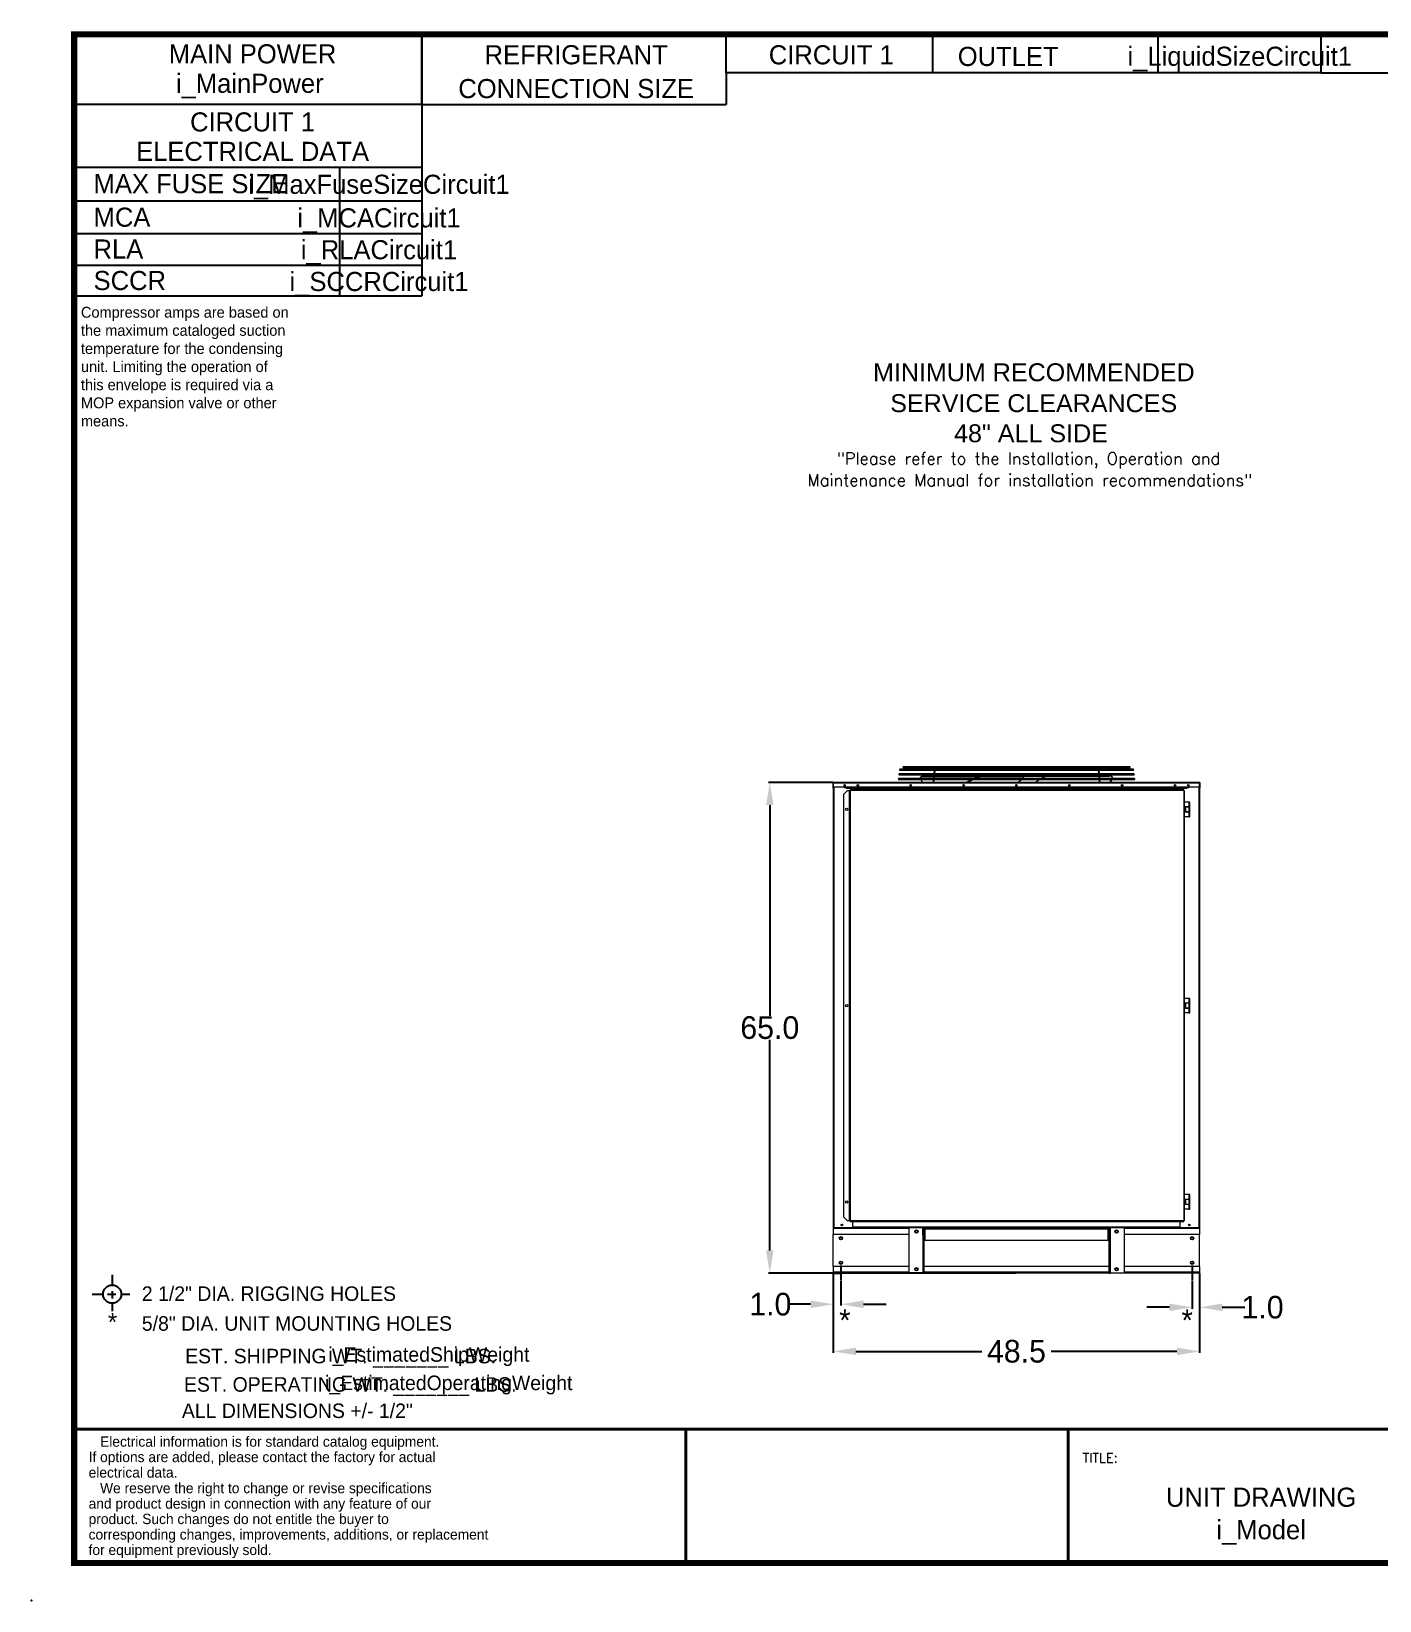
# Model space of a CAD drawing. Header units: inches. Extents: x 660 to 993, y -260 to -49.
# Drawn here: x 659.8 to 838.3, y -259.8 to -51.9 of the extents above; entities that cross this region are included whole.
import ezdxf
from ezdxf.enums import TextEntityAlignment as Align

# ---------------------------------------------------------------- set-up
doc = ezdxf.new("R2010")
doc.units = ezdxf.units.IN
doc.header["$MEASUREMENT"] = 0
doc.header["$PDSIZE"] = -1
doc.layers.add('C1E', color=7, linetype='Continuous')
doc.layers.add('C1RC', color=7, linetype='Continuous')
doc.styles.add('dimentions', font='arial.ttf')
doc.styles.add('SIMPLEX', font='SIMPLEX')
doc.dimstyles.get("Standard").update_dxf_attribs({"dimtxt": 3, "dimasz": 3, "dimexe": 0.18, "dimexo": 0.0625, "dimgap": 0.09, "dimtad": 0, "dimtih": 1, "dimtoh": 1, "dimdec": 1, "dimzin": 0, "dimdsep": 46, "dimtxsty": 'Standard', "dimcen": 0.09, "dimadec": 0, "dimazin": 0, "dimtfac": 1, "dimtdec": 1, "dimtofl": 0, "dimtmove": 0, "dimatfit": 3, "dimfxl": 1, "dimtolj": 1, "dimtzin": 0, "dimarcsym": 0})

# ---------------------------------------------------------------- blocks, each defined once
blk = doc.blocks.new('*D4')
at = {"color": 0, "lineweight": -2}
for p, q in [((765.99, -216.47), (765.99, -226.97)), ((814.49, -216.47), (814.49, -226.97)), ((768.99, -226.79), (785.65, -226.79)), ((811.49, -226.79), (794.83, -226.79))]:
    blk.add_line(p, q, dxfattribs=at)
at = {"color": 0}
for points in [[(768.99, -226.29), (768.99, -227.29), (765.99, -226.79)], [(811.49, -226.29), (811.49, -227.29), (814.49, -226.79)]]:
    blk.add_solid(points, dxfattribs=at)
at = {"layer": 'Defpoints', "color": 0}
for p in [(765.99, -216.41), (814.49, -216.41), (814.49, -226.79)]:
    blk.add_point(p, dxfattribs=at)
at = {"color": 0, "insert": (790.24, -226.79), "char_height": 3, "attachment_point": 5}
blk.add_mtext('\\A1;48.5', dxfattribs=at)
blk = doc.blocks.new('*D5')
at = {"color": 0, "lineweight": -2}
for p, q in [((765.93, -151.41), (757.4, -151.41)), ((757.58, -154.41), (757.58, -182.32)), ((757.58, -213.41), (757.58, -185.5)), ((790.18, -216.41), (757.4, -216.41))]:
    blk.add_line(p, q, dxfattribs=at)
at = {"color": 0}
for points in [[(757.08, -154.41), (758.08, -154.41), (757.58, -151.41)], [(757.08, -213.41), (758.08, -213.41), (757.58, -216.41)]]:
    blk.add_solid(points, dxfattribs=at)
at = {"layer": 'Defpoints', "color": 0}
for p in [(757.58, -151.41), (765.99, -151.41), (790.24, -216.41)]:
    blk.add_point(p, dxfattribs=at)
at = {"color": 0, "insert": (757.58, -183.91), "char_height": 3, "attachment_point": 5}
blk.add_mtext('\\A1;65.0', dxfattribs=at)
blk = doc.blocks.new('*D8')
at = {"color": 0, "lineweight": -2}
for p, q in [((765.99, -216.37), (765.99, -220.73)), ((766.99, -217.47), (766.99, -220.73)), ((762.99, -220.55), (759.99, -220.55)), ((769.99, -220.55), (772.99, -220.55))]:
    blk.add_line(p, q, dxfattribs=at)
at = {"color": 0}
for points in [[(762.99, -220.05), (762.99, -221.05), (765.99, -220.55)], [(769.99, -220.05), (769.99, -221.05), (766.99, -220.55)]]:
    blk.add_solid(points, dxfattribs=at)
at = {"layer": 'Defpoints', "color": 0}
for p in [(765.99, -216.31), (766.99, -217.41), (765.99, -220.55)]:
    blk.add_point(p, dxfattribs=at)
at = {"color": 0, "insert": (757.65, -220.55), "char_height": 3, "attachment_point": 5}
blk.add_mtext('\\A1;1.0', dxfattribs=at)
blk = doc.blocks.new('*D9')
at = {"color": 0, "lineweight": -2}
for p, q in [((813.49, -217.47), (813.49, -221.13)), ((814.49, -216.54), (814.49, -221.13)), ((810.49, -220.95), (807.49, -220.95)), ((817.49, -220.95), (820.49, -220.95))]:
    blk.add_line(p, q, dxfattribs=at)
at = {"color": 0}
for points in [[(810.49, -220.45), (810.49, -221.45), (813.49, -220.95)], [(817.49, -220.45), (817.49, -221.45), (814.49, -220.95)]]:
    blk.add_solid(points, dxfattribs=at)
at = {"layer": 'Defpoints', "color": 0}
for p in [(813.49, -217.41), (814.49, -216.47), (814.49, -220.95)]:
    blk.add_point(p, dxfattribs=at)
at = {"color": 0, "insert": (822.83, -220.95), "char_height": 3, "attachment_point": 5}
blk.add_mtext('\\A1;1.0', dxfattribs=at)

msp = doc.modelspace()

# ---------------------------------------------------------------- linework, layer by layer
at = {"color": 7, "linetype": 'Continuous', "lineweight": 15}
for p, q in [((805.72, -149.67), (774.8, -149.67)), ((805.26, -149.34), (775.26, -149.34)), ((775.26, -149.44), (779.59, -149.44)), ((779.65, -149.44), (779.59, -149.44)), ((779.59, -149.57), (790.22, -149.57)), ((779.59, -149.57), (779.59, -149.57)), ((779.65, -149.44), (800.87, -149.44)), ((790.22, -149.57), (790.22, -149.57)), ((790.26, -149.44), (790.26, -149.55)), ((790.29, -149.57), (800.93, -149.57)), ((790.29, -149.57), (790.29, -149.57)), ((800.93, -149.44), (800.87, -149.44)), ((800.93, -149.44), (805.26, -149.44)), ((800.93, -149.57), (800.93, -149.57)), ((765.99, -151.49), (765.92, -151.49)), ((765.92, -151.49), (765.92, -152.16)), ((814.49, -151.41), (765.99, -151.41)), ((765.99, -151.49), (765.99, -151.41)), ((814.49, -151.49), (765.99, -151.49)), ((765.99, -152.02), (765.99, -151.49)), ((765.99, -151.49), (765.99, -152.16)), ((805.88, -150.91), (774.64, -150.91)), ((774.64, -151.01), (805.88, -151.01)), ((805.8, -150.29), (774.72, -150.29)), ((774.72, -150.39), (805.8, -150.39)), ((774.8, -149.77), (805.72, -149.77)), ((775.7, -151.36), (775.7, -151.41)), ((775.7, -151.36), (779.19, -151.36)), ((777.52, -150.75), (777.5, -150.84)), ((777.98, -150.57), (777.96, -150.66)), ((779.26, -150.66), (777.96, -150.66)), ((779.27, -150.57), (777.98, -150.57)), ((779.22, -151.01), (779.19, -151.41)), ((779.28, -150.39), (779.23, -150.91)), ((779.34, -149.77), (779.29, -150.29)), ((779.32, -151.41), (779.35, -151.01)), ((779.32, -151.36), (801.2, -151.36)), ((779.36, -150.91), (779.41, -150.39)), ((785.65, -150.57), (779.39, -150.57)), ((785.16, -150.66), (779.39, -150.66)), ((779.42, -150.29), (779.47, -149.77)), ((785.65, -150.57), (785.69, -150.66)), ((790.95, -150.57), (785.65, -150.57)), ((790.99, -150.66), (785.69, -150.66)), ((790.99, -150.66), (790.95, -150.57)), ((790.95, -150.57), (794.67, -150.57)), ((791.17, -150.73), (791.13, -150.64)), ((794.67, -150.57), (801.12, -150.57)), ((801.05, -149.77), (801.1, -150.29)), ((801.11, -150.39), (801.15, -150.91)), ((801.16, -151.01), (801.2, -151.41)), ((801.22, -150.29), (801.18, -149.77)), ((801.28, -150.91), (801.23, -150.39)), ((801.25, -150.57), (802.51, -150.57)), ((801.33, -151.41), (801.29, -151.01)), ((801.33, -151.36), (804.79, -151.36)), ((802.99, -150.84), (802.97, -150.75)), ((804.79, -151.41), (804.79, -151.36)), ((814.49, -151.49), (814.49, -151.41)), ((814.49, -152.02), (814.49, -151.49)), ((814.5, -152.16), (814.5, -151.49)), ((814.5, -151.49), (814.57, -151.49)), ((814.57, -152.16), (814.57, -151.49)), ((765.92, -152.16), (765.99, -152.16)), ((767.43, -152.02), (765.99, -152.02)), ((765.99, -152.02), (765.99, -210.41)), ((766.07, -152.02), (766.07, -210.41)), ((767.89, -152.47), (767.39, -152.97)), ((767.39, -209.01), (767.39, -152.97)), ((767.43, -152.02), (767.43, -152.03)), ((813.06, -152.02), (767.43, -152.02)), ((767.43, -152.03), (767.43, -152.06)), ((767.43, -152.03), (813.06, -152.03)), ((767.43, -152.06), (767.43, -152.14)), ((767.68, -152.08), (767.43, -152.06)), ((767.68, -152.15), (767.43, -152.14)), ((767.68, -152.08), (767.68, -152.15)), ((767.68, -152.08), (812.8, -152.08)), ((767.68, -152.15), (812.8, -152.15)), ((767.89, -152.47), (768.13, -152.47)), ((768.21, -152.47), (768.13, -152.47)), ((768.13, -152.47), (768.13, -209.51)), ((768.13, -209.51), (768.13, -152.47)), ((768.13, -152.47), (768.13, -152.47)), ((812.39, -152.39), (768.21, -152.39)), ((768.21, -152.39), (768.21, -152.47)), ((812.39, -152.47), (768.21, -152.47)), ((768.21, -152.47), (768.21, -209.51)), ((768.54, -152.15), (768.54, -152.39)), ((811.94, -152.39), (811.94, -152.15)), ((812.39, -152.47), (812.39, -152.39)), ((812.39, -152.47), (812.39, -209.51)), ((812.47, -152.47), (812.39, -152.47)), ((812.47, -152.47), (812.47, -209.51)), ((813.06, -152.06), (812.8, -152.08)), ((812.8, -152.08), (812.8, -152.15)), ((813.06, -152.14), (812.8, -152.15)), ((813.06, -152.03), (813.06, -152.02)), ((814.49, -152.02), (813.06, -152.02)), ((813.06, -152.06), (813.06, -152.03)), ((813.06, -152.06), (813.06, -152.14)), ((814.42, -210.41), (814.42, -152.02)), ((814.49, -152.02), (814.49, -210.41)), ((814.57, -152.16), (814.5, -152.16)), ((813.07, -154.02), (812.47, -154.02)), ((813.07, -154.65), (812.47, -154.65)), ((813.07, -155.32), (812.47, -155.32)), ((812.56, -154.67), (812.56, -155.3)), ((812.69, -154.67), (812.56, -154.67)), ((812.56, -155.3), (812.69, -155.3)), ((812.69, -155.3), (812.69, -154.67)), ((813.07, -154.67), (812.69, -154.67)), ((812.69, -155.3), (813.07, -155.3)), ((812.72, -154.67), (812.72, -154.65)), ((812.72, -155.32), (812.72, -155.3)), ((813.04, -154.65), (813.04, -154.67)), ((813.04, -155.3), (813.04, -155.32)), ((813.07, -154.02), (813.07, -154.65)), ((813.19, -154.02), (813.07, -154.02)), ((813.07, -154.65), (813.19, -154.65)), ((813.07, -154.67), (813.07, -155.3)), ((813.19, -154.67), (813.07, -154.67)), ((813.07, -155.3), (813.19, -155.3)), ((813.07, -155.32), (813.07, -155.95)), ((813.19, -155.32), (813.07, -155.32)), ((813.19, -154.65), (813.19, -154.02)), ((813.19, -155.3), (813.19, -154.67)), ((813.19, -155.95), (813.19, -155.32)), ((813.07, -155.95), (812.47, -155.95)), ((813.07, -155.95), (813.19, -155.95)), ((813.07, -180.02), (812.47, -180.02)), ((813.07, -180.65), (812.47, -180.65)), ((812.56, -180.67), (812.56, -181.3)), ((812.69, -180.67), (812.56, -180.67)), ((812.69, -181.3), (812.69, -180.67)), ((813.07, -180.67), (812.69, -180.67)), ((812.72, -180.67), (812.72, -180.65)), ((813.04, -180.65), (813.04, -180.67)), ((813.07, -180.02), (813.07, -180.65)), ((813.19, -180.02), (813.07, -180.02)), ((813.07, -180.65), (813.19, -180.65)), ((813.07, -180.67), (813.07, -181.3)), ((813.19, -180.67), (813.07, -180.67)), ((813.19, -180.65), (813.19, -180.02)), ((813.19, -181.3), (813.19, -180.67)), ((813.07, -181.32), (812.47, -181.32)), ((813.07, -181.95), (812.47, -181.95)), ((812.56, -181.3), (812.69, -181.3)), ((812.69, -181.3), (813.07, -181.3)), ((812.72, -181.32), (812.72, -181.3)), ((813.04, -181.3), (813.04, -181.32)), ((813.07, -181.3), (813.19, -181.3)), ((813.07, -181.32), (813.07, -181.95)), ((813.19, -181.32), (813.07, -181.32)), ((813.07, -181.95), (813.19, -181.95)), ((813.19, -181.95), (813.19, -181.32)), ((813.07, -206.02), (812.47, -206.02)), ((813.07, -206.65), (812.47, -206.65)), ((813.07, -207.32), (812.47, -207.32)), ((812.56, -206.67), (812.56, -207.3)), ((812.69, -206.67), (812.56, -206.67)), ((812.56, -207.3), (812.69, -207.3)), ((812.69, -207.3), (812.69, -206.67)), ((813.07, -206.67), (812.69, -206.67)), ((812.69, -207.3), (813.07, -207.3)), ((812.72, -206.67), (812.72, -206.65)), ((812.72, -207.32), (812.72, -207.3)), ((813.04, -206.65), (813.04, -206.67)), ((813.04, -207.3), (813.04, -207.32)), ((813.07, -206.02), (813.07, -206.65)), ((813.19, -206.02), (813.07, -206.02)), ((813.07, -206.65), (813.19, -206.65)), ((813.07, -206.67), (813.07, -207.3)), ((813.19, -206.67), (813.07, -206.67)), ((813.07, -207.3), (813.19, -207.3)), ((813.07, -207.32), (813.07, -207.95)), ((813.19, -207.32), (813.07, -207.32)), ((813.19, -206.65), (813.19, -206.02)), ((813.19, -207.3), (813.19, -206.67)), ((813.19, -207.95), (813.19, -207.32)), ((767.39, -209.01), (767.89, -209.51)), ((768.13, -209.51), (767.89, -209.51)), ((768.21, -209.51), (768.13, -209.51)), ((768.13, -209.51), (768.13, -209.51)), ((812.39, -209.51), (768.21, -209.51)), ((768.21, -209.51), (768.21, -209.58)), ((768.21, -209.58), (812.39, -209.58)), ((768.54, -209.58), (768.54, -210.41)), ((811.94, -210.41), (811.94, -209.58)), ((812.47, -209.51), (812.39, -209.51)), ((812.39, -209.58), (812.39, -209.51)), ((813.07, -207.95), (812.47, -207.95)), ((813.07, -207.95), (813.19, -207.95)), ((766.07, -210.41), (765.99, -210.41)), ((765.99, -210.41), (765.99, -210.52)), ((765.99, -210.52), (765.99, -211.29)), ((775.99, -210.52), (765.99, -210.52)), ((775.99, -211.29), (765.99, -211.29)), ((765.99, -215.54), (765.99, -211.29)), ((768.54, -210.41), (766.07, -210.41)), ((811.94, -210.34), (768.54, -210.34)), ((811.94, -210.41), (768.54, -210.41)), ((775.99, -210.41), (775.99, -216.41)), ((777.86, -211.41), (777.86, -210.41)), ((777.86, -210.41), (777.86, -216.41)), ((777.99, -211.41), (777.86, -211.41)), ((777.86, -211.41), (777.86, -216.41)), ((777.99, -210.55), (777.99, -210.41)), ((778.13, -210.52), (777.99, -210.52)), ((777.99, -210.55), (777.99, -212.05)), ((778.13, -210.55), (777.99, -210.55)), ((777.99, -211.41), (777.99, -216.41)), ((778.13, -212.05), (777.99, -212.05)), ((778.13, -210.41), (778.13, -210.55)), ((802.36, -210.55), (778.13, -210.55)), ((778.13, -210.55), (778.13, -212.05)), ((778.13, -210.55), (802.36, -210.55)), ((778.13, -210.55), (778.13, -210.55)), ((778.13, -210.55), (778.13, -212.05)), ((778.13, -210.55), (778.13, -210.55)), ((778.13, -212.05), (778.13, -212.05)), ((778.13, -212.05), (802.36, -212.05)), ((802.36, -210.41), (802.36, -210.55)), ((802.49, -210.52), (802.36, -210.52)), ((802.36, -210.55), (802.36, -212.05)), ((802.49, -210.55), (802.36, -210.55)), ((802.36, -210.55), (802.36, -212.05)), ((802.36, -210.55), (802.36, -210.55)), ((802.36, -210.55), (802.36, -210.55)), ((802.49, -212.05), (802.36, -212.05)), ((802.36, -212.05), (802.36, -212.05)), ((802.49, -210.55), (802.49, -210.41)), ((802.49, -210.55), (802.49, -212.05)), ((802.49, -211.41), (802.63, -211.41)), ((802.49, -211.41), (802.49, -216.41)), ((802.63, -211.41), (802.63, -210.41)), ((802.63, -210.41), (802.63, -216.41)), ((802.63, -211.41), (802.63, -216.41)), ((804.49, -210.41), (804.49, -216.41)), ((814.49, -210.52), (804.49, -210.52)), ((814.49, -211.29), (804.49, -211.29)), ((814.42, -210.41), (811.94, -210.41)), ((814.49, -210.41), (814.42, -210.41)), ((814.49, -210.41), (814.49, -210.52)), ((814.49, -210.52), (814.49, -211.29)), ((814.49, -215.54), (814.49, -211.29)), ((775.99, -215.54), (765.99, -215.54)), ((765.99, -215.54), (765.99, -216.31)), ((802.49, -215.54), (777.99, -215.54)), ((814.49, -215.54), (804.49, -215.54)), ((814.49, -215.54), (814.49, -216.31)), ((765.99, -216.31), (765.99, -216.41)), ((775.99, -216.31), (765.99, -216.31)), ((775.99, -216.41), (765.99, -216.41)), ((775.99, -216.41), (777.86, -216.41)), ((777.99, -216.41), (777.86, -216.41)), ((777.86, -216.41), (777.86, -216.41)), ((802.49, -216.31), (777.99, -216.31)), ((802.49, -216.41), (777.99, -216.41)), ((802.49, -216.41), (802.63, -216.41)), ((802.63, -216.41), (802.63, -216.41)), ((804.49, -216.41), (802.63, -216.41)), ((814.49, -216.31), (804.49, -216.31)), ((814.49, -216.41), (804.49, -216.41)), ((814.49, -216.31), (814.49, -216.41))]:
    msp.add_line(p, q, dxfattribs=at)
at = {"color": 7}
for p, q in [((766.99, -215.41), (766.99, -217.41)), ((813.49, -215.41), (813.49, -217.41)), ((765.99, -216.41), (766.99, -216.41))]:
    msp.add_line(p, q, dxfattribs=at)
at = {"color": 7, "lineweight": 25}
for p, q in [((670.5, -216.63), (670.5, -217.9)), ((667.85, -219.21), (669.15, -219.21)), ((669.89, -219.21), (670.99, -219.21)), ((670.5, -218.8), (670.5, -219.77)), ((671.73, -219.21), (672.84, -219.21)), ((670.5, -220.46), (670.5, -221.46)), ((746.47, -254.81), (746.47, -237.09)), ((797.09, -254.81), (797.09, -237.09))]:
    msp.add_line(p, q, dxfattribs=at)
for points, const_width in [([(665.47, -254.81), (989.47, -254.81), (989.47, -52.31), (665.47, -52.31), (665.47, -254.81)], 0.81), ([(746.95, -237.09), (665.47, -237.09)], 0.405), ([(989.47, -237.09), (746.47, -237.09), (746.47, -254.81)], 0.405), ([(797.09, -237.09), (797.09, -254.81)], 0.405)]:
    msp.add_lwpolyline(points, dxfattribs=dict(at, const_width=const_width))
at = {"color": 7, "linetype": 'Continuous', "lineweight": 15, "flags": 128}
for points in [[(779.59, -149.44), (779.6, -149.44), (779.62, -149.46), (779.63, -149.48), (779.63, -149.5), (779.63, -149.53), (779.62, -149.55), (779.6, -149.56), (779.59, -149.57)], [(800.93, -149.44), (800.91, -149.44), (800.9, -149.46), (800.89, -149.48), (800.89, -149.5), (800.89, -149.53), (800.9, -149.55), (800.91, -149.56), (800.93, -149.57)], [(777.96, -150.66), (777.86, -150.67), (777.77, -150.68), (777.69, -150.69), (777.63, -150.72), (777.57, -150.74), (777.53, -150.78), (777.5, -150.82), (777.49, -150.86), (777.49, -150.9), (777.49, -150.91)], [(777.52, -150.75), (777.53, -150.73), (777.56, -150.69), (777.6, -150.65), (777.65, -150.63), (777.72, -150.6), (777.8, -150.59), (777.88, -150.58), (777.98, -150.57)], [(784.54, -150.91), (784.63, -150.86), (784.74, -150.81), (784.85, -150.77), (784.97, -150.73), (785.08, -150.69), (785.19, -150.65), (785.3, -150.63), (785.4, -150.6), (785.49, -150.59), (785.57, -150.58), (785.65, -150.57)], [(785.69, -150.66), (785.61, -150.67), (785.53, -150.68), (785.43, -150.69), (785.33, -150.72), (785.23, -150.74), (785.12, -150.78), (785, -150.82), (784.89, -150.86), (784.78, -150.9), (784.77, -150.91)], [(790.95, -150.57), (791.01, -150.58), (791.07, -150.59), (791.1, -150.6), (791.13, -150.63), (791.13, -150.64)], [(791.08, -150.91), (791.08, -150.9), (791.12, -150.86), (791.15, -150.82), (791.17, -150.78), (791.18, -150.74), (791.16, -150.72), (791.14, -150.69), (791.1, -150.68), (791.05, -150.67), (790.99, -150.66)], [(802.93, -150.91), (802.95, -150.86), (802.97, -150.81), (802.97, -150.77), (802.96, -150.73), (802.93, -150.69), (802.89, -150.65), (802.84, -150.63), (802.77, -150.6), (802.69, -150.59), (802.6, -150.58), (802.51, -150.57)]]:
    msp.add_lwpolyline(points, dxfattribs=at)
at = {"color": 7, "linetype": 'Continuous', "lineweight": 15}
for centre, radius in [((767.49, -151.79), 0.0995), ((769.24, -151.79), 0.0995), ((776.24, -151.79), 0.0995), ((783.24, -151.79), 0.0995), ((790.24, -151.79), 0.0995), ((797.24, -151.79), 0.0995), ((804.24, -151.79), 0.0995), ((811.24, -151.79), 0.0995), ((812.99, -151.79), 0.0995), ((767.76, -154.99), 0.156), ((767.76, -180.99), 0.156), ((767.76, -206.99), 0.156), ((767.12, -210.04), 0.0995), ((813.12, -210.04), 0.0995), ((766.99, -211.79), 0.219), ((766.99, -211.79), 0.156), ((776.99, -210.91), 0.219), ((776.99, -210.91), 0.156), ((803.49, -210.91), 0.219), ((803.49, -210.91), 0.156), ((813.49, -211.79), 0.219), ((813.49, -211.79), 0.156), ((766.99, -215.04), 0.219), ((766.99, -215.04), 0.156), ((776.99, -215.91), 0.219), ((776.99, -215.91), 0.156), ((803.49, -215.91), 0.219), ((803.49, -215.91), 0.156), ((813.49, -215.04), 0.219), ((813.49, -215.04), 0.156)]:
    msp.add_circle(centre, radius, dxfattribs=at)
at = {"color": 7, "lineweight": 25}
msp.add_circle((670.5, -219.21), 1.21, dxfattribs=at)
at = {"color": 7, "linetype": 'Continuous', "lineweight": 15}
for centre, radius, start, end in [((774.8, -149.72), 0.05, 90, 270), ((775.26, -149.39), 0.05, 90, 270), ((805.26, -149.39), 0.05, 270, 90), ((805.72, -149.72), 0.05, 270, 90), ((765.99, -151.49), 0.0757, 90, 180), ((765.99, -151.49), 0.001, 90, 180), ((774.64, -150.96), 0.05, 90, 270), ((774.72, -150.34), 0.05, 90, 270), ((781.9, -147.86), 5.38, 215.8269, 220.613), ((801.91, -185.56), 38.76, 116.9592, 118.0878), ((802.12, -185.98), 39.14, 116.6724, 117.8011), ((778.76, -133.84), 21.06, 303.6811, 305.3749), ((801.25, -163.27), 14.6, 122.8918, 125.3601), ((794.71, -153.01), 2.44, 91.0556, 120.3716), ((798.39, -147.63), 5.59, 318.2238, 322.9046), ((798.58, -147.86), 5.38, 319.387, 324.1731), ((802.85, -150.88), 0.148, 347.0653, 14.4634), ((805.8, -150.34), 0.05, 270, 90), ((805.88, -150.96), 0.05, 270, 90), ((814.49, -151.49), 0.0757, 0, 90), ((814.49, -151.49), 0.001, 0, 90)]:
    msp.add_arc(centre, radius, start, end, dxfattribs=at)
for points, knots in [([(779.59, -149.44), (779.58, -149.44), (779.55, -149.44), (779.51, -149.45), (779.46, -149.48), (779.43, -149.51), (779.39, -149.56), (779.37, -149.61), (779.36, -149.65), (779.35, -149.67), (779.35, -149.67)], [0, 0, 0, 0, 0.093923, 0.239359, 0.38519, 0.533956, 0.686628, 0.842435, 0.999928, 1, 1, 1, 1]), ([(779.49, -149.67), (779.49, -149.67), (779.49, -149.65), (779.51, -149.62), (779.53, -149.59), (779.55, -149.57), (779.57, -149.57), (779.58, -149.57), (779.59, -149.57)], [0, 0, 0, 0, 0.057987, 0.26332, 0.467139, 0.671672, 0.883287, 1, 1, 1, 1]), ([(790.26, -149.55), (790.26, -149.55), (790.25, -149.56), (790.24, -149.56), (790.23, -149.57), (790.22, -149.57), (790.22, -149.57)], [0, 0, 0, 0, 0.001449, 0.496063, 0.840338, 1, 1, 1, 1]), ([(790.26, -149.55), (790.26, -149.56), (790.27, -149.56), (790.28, -149.56), (790.29, -149.57), (790.29, -149.57), (790.29, -149.57)], [0, 0, 0, 0, 0.135545, 0.540417, 0.880715, 1, 1, 1, 1]), ([(801.16, -149.67), (801.16, -149.65), (801.15, -149.61), (801.13, -149.56), (801.09, -149.51), (801.05, -149.48), (801.01, -149.45), (800.96, -149.44), (800.94, -149.44), (800.93, -149.44)], [0, 0, 0, 0, 0.136286, 0.296681, 0.457949, 0.618752, 0.776732, 0.929811, 1, 1, 1, 1]), ([(800.93, -149.57), (800.93, -149.57), (800.95, -149.57), (800.96, -149.57), (800.99, -149.59), (801.01, -149.62), (801.03, -149.65), (801.03, -149.67), (801.03, -149.67)], [0, 0, 0, 0, 0.10011, 0.318952, 0.519756, 0.734739, 0.943621, 1, 1, 1, 1])]:
    msp.add_open_spline(points, degree=3, knots=knots, dxfattribs=at)
at = {"color": 7, "lineweight": 25}
msp.add_point((659.8, -259.81), dxfattribs=at)
at = {"layer": 'C1E', "color": 7, "lineweight": 25}
for p, q in [((711.51, -52.31), (711.51, -86.95)), ((711.51, -61.58), (665.47, -61.58)), ((711.51, -69.93), (665.72, -69.93)), ((700.61, -69.93), (700.61, -86.95)), ((665.71, -74.36), (711.51, -74.36)), ((665.6, -78.68), (711.51, -78.68)), ((665.39, -82.89), (711.51, -82.89)), ((665.4, -86.95), (711.51, -86.95))]:
    msp.add_line(p, q, dxfattribs=at)
at = {"layer": 'C1RC', "color": 7, "lineweight": 25}
for p, q in [((711.51, -61.58), (711.51, -52.31)), ((751.8, -57.38), (751.8, -52.31)), ((779.16, -57.38), (779.16, -52.31)), ((809.01, -57.38), (809.01, -52.31)), ((830.61, -57.38), (830.61, -52.31)), ((830.61, -57.38), (751.8, -57.38)), ((751.8, -57.38), (751.8, -61.6)), ((830.61, -57.38), (896.34, -57.38)), ((711.58, -61.59), (751.8, -61.6))]:
    msp.add_line(p, q, dxfattribs=at)

# ---------------------------------------------------------------- texts
at = {"color": 7, "lineweight": 25}
for s, height, style, p in [('MINIMUM RECOMMENDED', 2.376, 'dimentions', (771.25, -98.26)), ('SERVICE CLEARANCES', 2.376, 'dimentions', (773.53, -102.35)), ('48" ALL SIDE ', 2.376, 'dimentions', (781.98, -106.34)), ('TITLE:', 1.266, 'SIMPLEX', (798.99, -241.52))]:
    msp.add_text(s, height=height, dxfattribs=dict(at, style=style)).set_placement(p)
at = {"color": 7, "lineweight": 25, "style": 'SIMPLEX'}
for s, p in [('"Please refer to the Installation, Operation and', (791.82, -109.29)), ('Maintenance Manual for installation recommendations"', (792.01, -112.15))]:
    msp.add_text(s, height=1.5777, dxfattribs=at).set_placement(p, align=Align.CENTER)
at = {"color": 7, "lineweight": 25}
for s, height, p in [('2 1/2" DIA. RIGGING HOLES', 1.9237, (674.43, -220.1)), ('5/8" DIA. UNIT MOUNTING HOLES', 1.9237, (674.43, -224.05)), ('   Electrical information is for standard catalog equipment.', 1.3641, (667.38, -239.42)), ('If options are added, please contact the factory for actual', 1.3641, (667.38, -241.46)), ('electrical data.', 1.3641, (667.38, -243.51)), ('   We reserve the right to change or revise specifications', 1.3641, (667.38, -245.58)), ('and product design in connection with any feature of our', 1.3641, (667.38, -247.63)), ('product. Such changes do not entitle the buyer to', 1.3641, (667.38, -249.67)), ('corresponding changes, improvements, additions, or replacement ', 1.3641, (667.38, -251.72)), ('for equipment previously sold.', 1.3641, (667.38, -253.77))]:
    msp.add_text(s, height=height, dxfattribs=at).set_placement(p)
for s, height, p in [('*', 2.37, (670.55, -224.08)), ('EST. SHIPPING WT. _______ LBS.', 1.9237, (700.75, -228.37)), ('i_EstimatedShipWeight', 1.926, (712.44, -228.16)), ('EST. OPERATING WT. _______ LBS.', 1.9237, (702.03, -232.13)), ('i_EstimatedOperatingWeight', 1.9237, (715.07, -231.92)), ('ALL DIMENSIONS +/- 1/2"', 1.9237, (695.02, -235.62)), ('UNIT DRAWING', 2.5312, (822.64, -247.37)), ('i_Model', 2.531, (822.64, -251.68))]:
    msp.add_text(s, height=height, dxfattribs=at).set_placement(p, align=Align.CENTER)
at = {"color": 7}
msp.add_text('*', height=2.89, dxfattribs=at).set_placement((766.77, -224.1))
at = {"color": 7, "text_generation_flag": 2}
msp.add_text('*', height=2.89, dxfattribs=at).set_placement((813.6, -224.1))
at = {"color": 7, "insert": (665.83, -88.4), "char_height": 1.44, "attachment_point": 1}
msp.add_mtext_dynamic_manual_height_columns(' Compressor amps are based on \\P the maximum cataloged suction \\P temperature for the condensing \\P unit. Limiting the operation of \\P this envelope is required via a \\P MOP expansion valve or other \\P means.', width=45.7799, gutter_width=144.43, heights=[29.63], dxfattribs=at)
at = {"layer": 'C1E', "color": 7, "lineweight": 25}
for s, height, p in [('MAIN POWER', 2.531, (689.09, -56.15)), ('i_MainPower', 2.5312, (688.72, -60.05)), ('CIRCUIT 1', 2.531, (689.09, -65.17)), ('ELECTRICAL DATA', 2.5312, (689.09, -69.07)), ('i_MaxFuseSizeCircuit1', 2.5312, (705.83, -73.43)), ('i_MCACircuit1', 2.5312, (705.83, -77.88)), ('i_RLACircuit1', 2.5312, (705.83, -82.1)), ('i_SCCRCircuit1', 2.5312, (705.83, -86.31))]:
    msp.add_text(s, height=height, dxfattribs=at).set_placement(p, align=Align.CENTER)
for s, height, p in [('MAX FUSE SIZE', 2.5312, (668.04, -73.35)), ('MCA', 2.531, (668.04, -77.79)), ('RLA', 2.531, (668.04, -82.01)), ('SCCR', 2.531, (668.04, -86.18))]:
    msp.add_text(s, height=height, dxfattribs=at).set_placement(p)
at = {"layer": 'C1RC', "color": 7, "lineweight": 25}
for s, height, p in [('REFRIGERANT', 2.5312, (731.94, -56.27)), ('CIRCUIT 1', 2.531, (765.72, -56.28)), ('i_LiquidSizeCircuit1', 2.5312, (819.81, -56.47)), ('CONNECTION SIZE', 2.5312, (731.94, -60.75))]:
    msp.add_text(s, height=height, dxfattribs=at).set_placement(p, align=Align.CENTER)
msp.add_text('OUTLET', height=2.531, dxfattribs=at).set_placement((782.47, -57.25), align=Align.BOTTOM_LEFT)

# ---------------------------------------------------------------- dimensions: what is measured, and where the dimension line sits
at = {"color": 7}
dim = msp.add_linear_dim(base=(757.58, -151.41), p1=(790.24, -216.41), p2=(765.99, -151.41), angle=90, dimstyle='Standard', override={"dimrnd": 0}, dxfattribs=at)
dim.commit()
dim.dimension.update_dxf_attribs({"geometry": '*D5', "text_midpoint": (757.58, -183.91)})
for base, p1, p2, picture, middle in [((765.99, -220.55), (766.99, -217.41), (765.99, -216.31), '*D8', (757.65, -220.55)), ((814.49, -226.79), (765.99, -216.41), (814.49, -216.41), '*D4', (790.24, -226.79)), ((814.49, -220.95), (813.49, -217.41), (814.49, -216.47), '*D9', (822.83, -220.95))]:
    dim = msp.add_linear_dim(base=base, p1=p1, p2=p2, dimstyle='Standard', dxfattribs=at)
    dim.commit()
    dim.dimension.update_dxf_attribs({"geometry": picture, "text_midpoint": middle})

doc.saveas('drawing.dxf')
